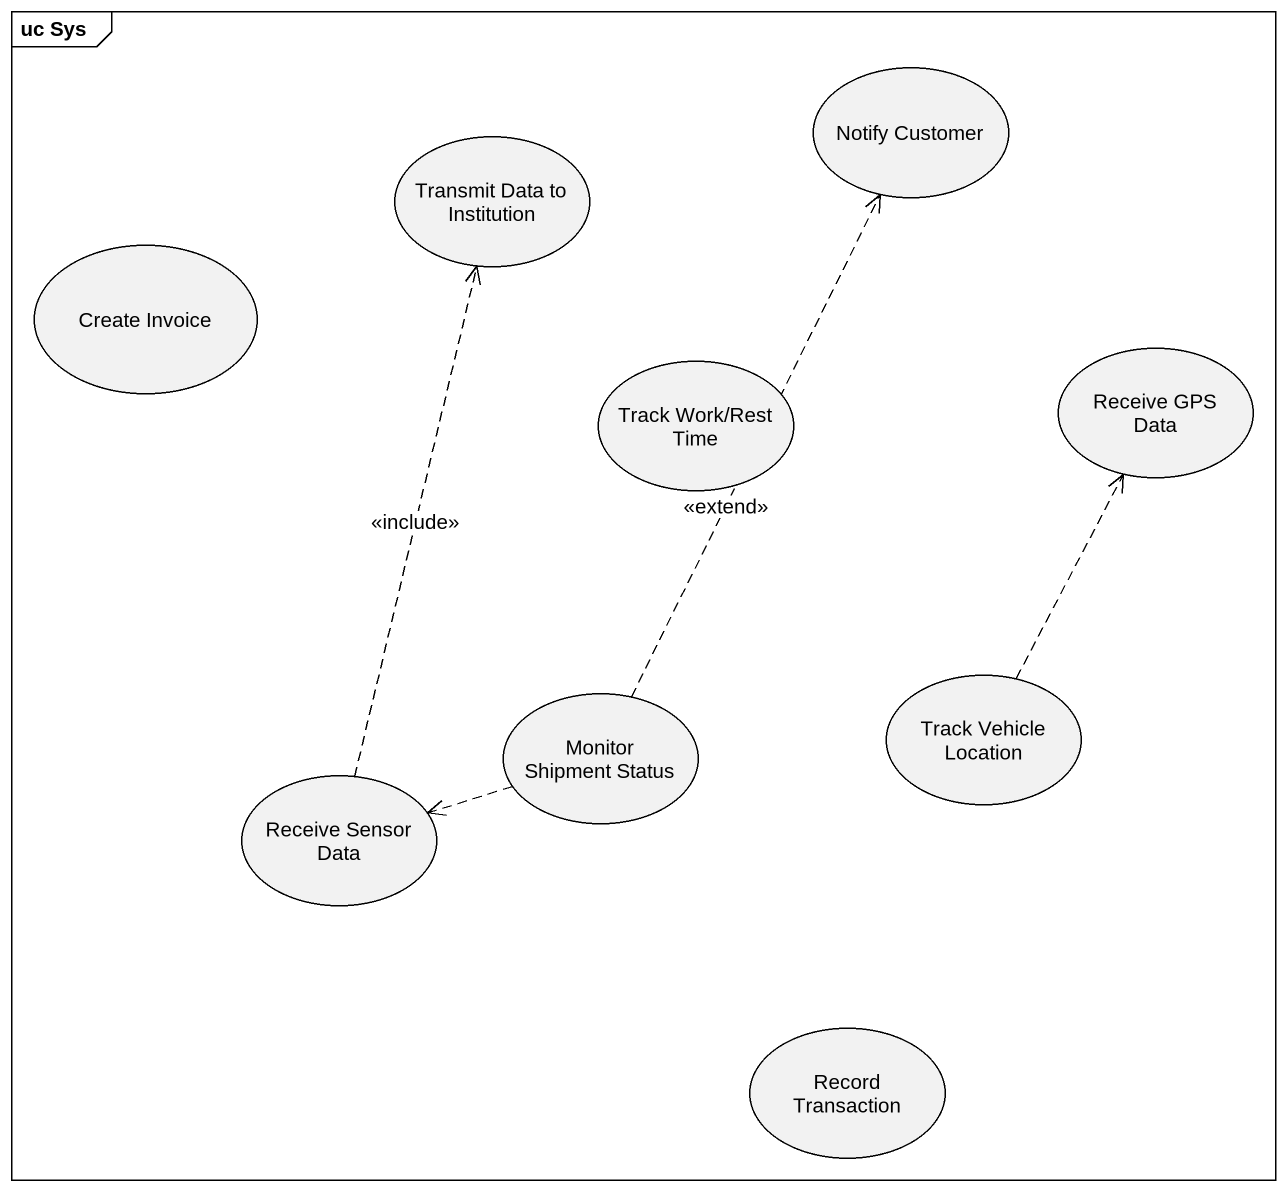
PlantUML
@startuml
mainframe uc Sys
usecase "Notify Customer" as Notify_Customer
usecase "Transmit Data to Institution" as Transmit_Data_to_Institution
usecase "Create Invoice" as Create_Invoice
usecase "Track Work/Rest Time" as Track_Work_Rest_Time
usecase "Receive GPS Data" as Receive_GPS_Data
usecase "Monitor Shipment Status" as Monitor_Shipment_Status
usecase "Track Vehicle Location" as Track_Vehicle_Location
usecase "Receive Sensor Data" as Receive_Sensor_Data
usecase "Record Transaction" as Record_Transaction
Monitor_Shipment_Status .up.> Notify_Customer : <<extend>>
Monitor_Shipment_Status .left.> Receive_Sensor_Data
Track_Vehicle_Location .up.> Receive_GPS_Data
Receive_Sensor_Data .up.> Transmit_Data_to_Institution : <<include>>
@enduml
